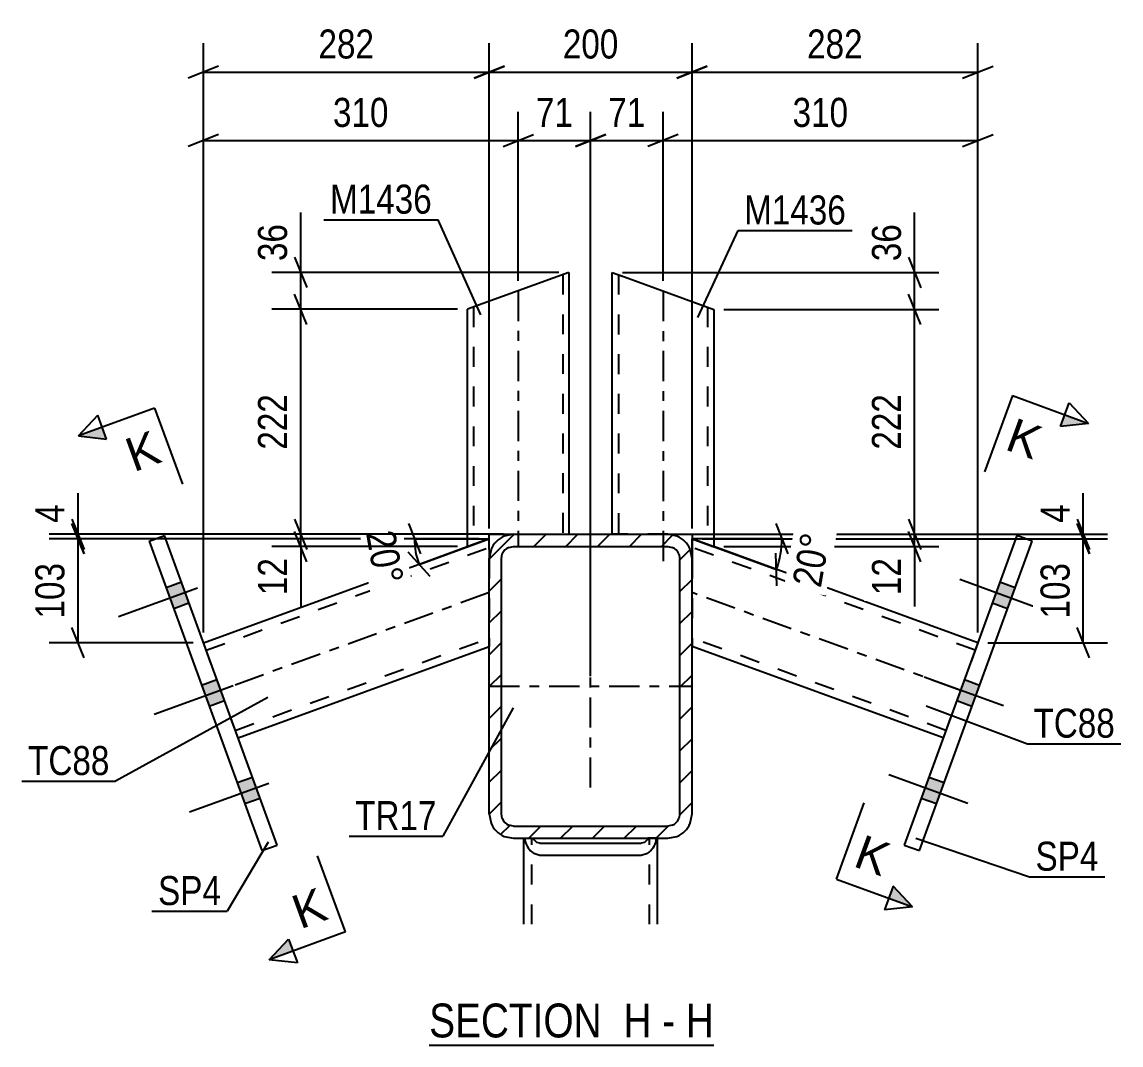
# Model space of a CAD drawing. Header units: millimetres. Extents: x -178 to 1011, y -683 to 158.
# Drawn here: x 488.3 to 596.7, y -426.2 to -325.3 of the extents above; entities that cross this region are included whole.
import ezdxf

# ---------------------------------------------------------------- set-up
doc = ezdxf.new("R2010")
doc.units = ezdxf.units.MM
doc.linetypes.add('DXK_LINE_DOT2', pattern=[3.9198, 1.9599, -1.9599])
doc.linetypes.add('DXK_LINE_DOT3', pattern=[5.9187, 2.979, -0.9799, 0.9799, -0.9799])
doc.styles.add('Arial', font='ARIAL.TTF', dxfattribs={"height": 0.2})
doc.styles.add('Arial Narrow', font='ARIALN.TTF', dxfattribs={"height": 0.2})

# ---------------------------------------------------------------- blocks, each defined once
blk = doc.blocks.new('Unknown-389678143-19 - 7647')
at = {"color": 6, "linetype": 'Continuous'}
blk.add_line((528.47, -426.23), (556.54, -426.23), dxfattribs=at)
at = {"color": 0, "linetype": 'Continuous'}
for points in [[(546.58, -425.48), (546.58, -421.98), (528.47, -421.98), (528.47, -425.48)], [(550.4, -425.48), (550.4, -421.98), (547.63, -421.98), (547.63, -425.48)], [(552.72, -425.48), (552.72, -421.98), (551.45, -421.98), (551.45, -425.48)], [(556.54, -425.48), (556.54, -421.98), (553.77, -421.98), (553.77, -425.48)]]:
    blk.add_wipeout(points, dxfattribs=at)
at = {"color": 7, "linetype": 'Continuous', "style": 'Arial Narrow'}
for s, p in [('SECTION ', (528.47, -425.48)), ('H', (547.63, -425.48)), ('H', (553.77, -425.48)), ('-', (551.45, -425.48))]:
    blk.add_text(s, height=3.34, dxfattribs=at).set_placement(p)
blk = doc.blocks.new('Part-389678143-7784 - 7647')
at = {"color": 2, "linetype": 'Continuous'}
for p, q in [((554.39, -376.27), (554.39, -378.23)), ((582.58, -386.53), (556.53, -377.05)), ((579.16, -395.93), (554.39, -386.91))]:
    blk.add_line(p, q, dxfattribs=at)
at = {"color": 7, "linetype": 'DXK_LINE_DOT2'}
for p, q in [((554.39, -377.97), (554.39, -376.27)), ((554.39, -376.27), (556.53, -377.05)), ((582.31, -387.28), (554.39, -377.12)), ((554.39, -378.23), (554.39, -386.91)), ((579.44, -395.18), (554.39, -386.06)), ((582.58, -386.53), (579.16, -395.93))]:
    blk.add_line(p, q, dxfattribs=at)
at = {"color": 7, "linetype": 'DXK_LINE_DOT3'}
blk.add_line((580.87, -391.23), (554.39, -381.59), dxfattribs=at)
blk = doc.blocks.new('Part-389678143-7815 - 7647')
at = {"color": 2, "linetype": 'Continuous'}
for p, q in [((506.2, -386.53), (532.25, -377.05)), ((534.39, -377.32), (534.39, -376.27)), ((534.39, -377.32), (534.39, -378.23)), ((509.62, -395.93), (534.39, -386.91))]:
    blk.add_line(p, q, dxfattribs=at)
at = {"color": 7, "linetype": 'DXK_LINE_DOT2'}
for p, q in [((506.47, -387.28), (534.39, -377.12)), ((534.39, -376.27), (532.25, -377.05)), ((534.39, -377.32), (534.39, -377.97)), ((534.39, -378.23), (534.39, -386.91)), ((509.62, -395.93), (506.2, -386.53)), ((509.35, -395.18), (534.39, -386.06))]:
    blk.add_line(p, q, dxfattribs=at)
at = {"color": 7, "linetype": 'DXK_LINE_DOT3'}
blk.add_line((534.39, -381.59), (507.91, -391.23), dxfattribs=at)
blk = doc.blocks.new('Part-389678143-7719 - 7647')
at = {"linetype": 'Continuous'}
h = blk.add_hatch(dxfattribs=at)
h.set_pattern_fill('', scale=0.7, style=0, pattern_type=0)
h.set_pattern_definition([(45, (534.391, -403.4339), (-1.57154, 1.57154), [])])
h.paths.add_polyline_path([(534.39, -378.23), (534.39, -403.43), (534.57, -404.35), (535.09, -405.13), (535.87, -405.65), (536.79, -405.83), (551.99, -405.83), (552.91, -405.65), (553.69, -405.13), (554.21, -404.35), (554.39, -403.43), (554.39, -378.23), (554.21, -377.32), (553.69, -376.54), (552.91, -376.02), (551.99, -375.83), (536.79, -375.83), (535.87, -376.02), (535.09, -376.54), (534.57, -377.32)])
h.paths.add_polyline_path([(535.94, -377.39), (536.33, -377.13), (536.79, -377.03), (551.99, -377.03), (552.45, -377.13), (552.84, -377.39), (553.1, -377.77), (553.19, -378.23), (553.19, -403.43), (553.1, -403.89), (552.84, -404.28), (552.45, -404.54), (551.99, -404.63), (536.79, -404.63), (536.33, -404.54), (535.94, -404.28), (535.68, -403.89), (535.59, -403.43), (535.59, -378.23), (535.68, -377.77)])
at = {"color": 2, "linetype": 'Continuous'}
for p, q in [((536.79, -375.83), (535.87, -376.02)), ((536.79, -375.83), (551.99, -375.83)), ((552.91, -376.02), (551.99, -375.83)), ((536.33, -377.13), (536.79, -377.03)), ((536.79, -377.03), (551.99, -377.03)), ((551.99, -377.03), (552.45, -377.13)), ((534.57, -377.32), (534.39, -378.23)), ((534.39, -403.43), (534.39, -378.23)), ((535.59, -378.23), (535.68, -377.77)), ((535.59, -403.43), (535.59, -378.23)), ((553.1, -377.77), (553.19, -378.23)), ((553.19, -403.43), (553.19, -378.23)), ((554.39, -378.23), (554.21, -377.32)), ((554.39, -403.43), (554.39, -378.23)), ((534.39, -403.43), (534.57, -404.35)), ((535.68, -403.89), (535.59, -403.43)), ((553.19, -403.43), (553.1, -403.89)), ((554.21, -404.35), (554.39, -403.43)), ((536.79, -404.63), (536.33, -404.54)), ((536.79, -404.63), (551.99, -404.63)), ((552.45, -404.54), (551.99, -404.63)), ((535.87, -405.65), (536.79, -405.83)), ((536.79, -405.83), (551.99, -405.83)), ((551.99, -405.83), (552.91, -405.65))]:
    blk.add_line(p, q, dxfattribs=at)
at = {"color": 7, "linetype": 'DXK_LINE_DOT3'}
for p, q in [((544.39, -400.83), (544.39, -380.83)), ((534.39, -390.83), (554.39, -390.83))]:
    blk.add_line(p, q, dxfattribs=at)
at = {"color": 2, "linetype": 'Continuous'}
for centre, radius, start, end in [((536.79, -378.23), 2.4, 112.5, 157.5), ((551.99, -378.23), 2.4, 22.5, 67.5), ((536.79, -378.23), 1.2, 112.5, 157.5), ((551.99, -378.23), 1.2, 22.5, 67.5), ((536.79, -403.43), 1.2, 202.5, 247.5), ((551.99, -403.43), 1.2, 292.5, 337.5), ((536.79, -403.43), 2.4, 202.5, 247.5), ((551.99, -403.43), 2.4, 292.5, 337.5)]:
    blk.add_arc(centre, radius, start, end, dxfattribs=at)
blk = doc.blocks.new('Bolt-389678143-7855 - 7647')
at = {"linetype": 'Continuous'}
for points in [[(504.78, -382.63), (504.03, -380.56), (502.52, -381.11), (503.28, -383.18)], [(504.78, -382.63), (504.03, -380.56), (502.52, -381.11), (503.28, -383.18)], [(504.78, -382.63), (504.03, -380.56), (502.52, -381.11), (503.28, -383.18)], [(508.29, -392.26), (507.53, -390.2), (506.03, -390.74), (506.78, -392.81)], [(508.29, -392.26), (507.53, -390.2), (506.03, -390.74), (506.78, -392.81)], [(511.79, -401.89), (511.04, -399.83), (509.54, -400.37), (510.29, -402.44)], [(511.79, -401.89), (511.04, -399.83), (509.54, -400.37), (510.29, -402.44)], [(511.79, -401.89), (511.04, -399.83), (509.54, -400.37), (510.29, -402.44)]]:
    blk.add_hatch(color=1, dxfattribs=at).paths.add_polyline_path(points)
at = {"color": 1, "linetype": 'Continuous'}
for p, q in [((505.63, -381.15), (497.83, -383.99)), ((505.63, -381.15), (497.83, -383.99)), ((505.63, -381.15), (497.83, -383.99)), ((504.03, -380.56), (502.52, -381.11)), ((504.03, -380.56), (502.52, -381.11)), ((504.03, -380.56), (502.52, -381.11)), ((504.78, -382.63), (503.28, -383.18)), ((504.78, -382.63), (503.28, -383.18)), ((504.78, -382.63), (503.28, -383.18)), ((507.53, -390.2), (506.03, -390.74)), ((507.53, -390.2), (506.03, -390.74)), ((509.13, -390.78), (501.33, -393.62)), ((509.13, -390.78), (501.33, -393.62)), ((508.29, -392.26), (506.78, -392.81)), ((508.29, -392.26), (506.78, -392.81)), ((511.04, -399.83), (509.54, -400.37)), ((511.04, -399.83), (509.54, -400.37)), ((511.04, -399.83), (509.54, -400.37)), ((512.64, -400.42), (504.84, -403.26)), ((512.64, -400.42), (504.84, -403.26)), ((512.64, -400.42), (504.84, -403.26)), ((511.79, -401.89), (510.29, -402.44)), ((511.79, -401.89), (510.29, -402.44)), ((511.79, -401.89), (510.29, -402.44))]:
    blk.add_line(p, q, dxfattribs=at)
blk = doc.blocks.new('Bolt-389678143-7658 - 7647')
at = {"linetype": 'Continuous'}
for points in [[(585.5, -383.18), (586.26, -381.11), (584.75, -380.56), (584, -382.63)], [(585.5, -383.18), (586.26, -381.11), (584.75, -380.56), (584, -382.63)], [(585.5, -383.18), (586.26, -381.11), (584.75, -380.56), (584, -382.63)], [(582, -392.81), (582.75, -390.74), (581.25, -390.2), (580.5, -392.26)], [(582, -392.81), (582.75, -390.74), (581.25, -390.2), (580.5, -392.26)], [(578.49, -402.44), (579.25, -400.37), (577.74, -399.83), (576.99, -401.89)], [(578.49, -402.44), (579.25, -400.37), (577.74, -399.83), (576.99, -401.89)], [(578.49, -402.44), (579.25, -400.37), (577.74, -399.83), (576.99, -401.89)]]:
    blk.add_hatch(color=1, dxfattribs=at).paths.add_polyline_path(points)
at = {"color": 1, "linetype": 'Continuous'}
for p, q in [((588.61, -383.14), (580.81, -380.3)), ((588.61, -383.14), (580.81, -380.3)), ((588.61, -383.14), (580.81, -380.3)), ((586.26, -381.11), (584.75, -380.56)), ((586.26, -381.11), (584.75, -380.56)), ((586.26, -381.11), (584.75, -380.56)), ((585.5, -383.18), (584, -382.63)), ((585.5, -383.18), (584, -382.63)), ((585.5, -383.18), (584, -382.63)), ((585.1, -392.77), (577.3, -389.93)), ((585.1, -392.77), (577.3, -389.93)), ((582.75, -390.74), (581.25, -390.2)), ((582.75, -390.74), (581.25, -390.2)), ((582, -392.81), (580.5, -392.26)), ((582, -392.81), (580.5, -392.26)), ((581.59, -402.4), (573.79, -399.56)), ((581.59, -402.4), (573.79, -399.56)), ((581.59, -402.4), (573.79, -399.56)), ((579.25, -400.37), (577.74, -399.83)), ((579.25, -400.37), (577.74, -399.83)), ((579.25, -400.37), (577.74, -399.83)), ((578.49, -402.44), (576.99, -401.89)), ((578.49, -402.44), (576.99, -401.89)), ((578.49, -402.44), (576.99, -401.89))]:
    blk.add_line(p, q, dxfattribs=at)
blk = doc.blocks.new('Part-389678143-7779 - 7647')
at = {"color": 2, "linetype": 'Continuous'}
for p, q in [((586.43, -375.96), (575.31, -406.5)), ((587.93, -376.51), (586.43, -375.96)), ((576.82, -407.05), (587.93, -376.51)), ((575.31, -406.5), (576.82, -407.05))]:
    blk.add_line(p, q, dxfattribs=at)
blk = doc.blocks.new('Part-389678143-7822 - 7647')
at = {"color": 2, "linetype": 'Continuous'}
for p, q in [((537.79, -414.31), (537.79, -405.83)), ((537.88, -405.83), (537.91, -406.04)), ((538.83, -405.98), (538.76, -405.83)), ((539.08, -406.23), (538.83, -405.98)), ((539.39, -406.32), (539.08, -406.23)), ((539.39, -406.32), (549.39, -406.32)), ((549.7, -406.23), (549.39, -406.32)), ((549.96, -405.98), (549.7, -406.23)), ((550.02, -405.83), (549.96, -405.98)), ((550.87, -406.04), (550.9, -405.83)), ((550.99, -414.31), (550.99, -405.83)), ((538.78, -407.31), (539.39, -407.49)), ((539.39, -407.49), (549.39, -407.49)), ((549.39, -407.49), (550, -407.31))]:
    blk.add_line(p, q, dxfattribs=at)
at = {"color": 7, "linetype": 'DXK_LINE_DOT2'}
for p, q in [((537.79, -405.83), (537.88, -405.83)), ((537.88, -405.83), (538.76, -405.83)), ((538.59, -414.31), (538.59, -405.83)), ((550.99, -405.83), (550.02, -405.83)), ((550.19, -414.31), (550.19, -405.83))]:
    blk.add_line(p, q, dxfattribs=at)
at = {"color": 2, "linetype": 'Continuous'}
for centre, start, end in [((539.98, -405.56), 193.2949, 235.5336), ((548.8, -405.56), 304.4664, 346.7051)]:
    blk.add_arc(centre, 2.13, start, end, dxfattribs=at)
blk = doc.blocks.new('Part-389678143-7854 - 7647')
at = {"color": 2, "linetype": 'Continuous'}
for p, q in [((500.85, -376.51), (502.35, -375.96)), ((513.47, -406.5), (502.35, -375.96)), ((500.85, -376.51), (511.96, -407.05)), ((511.96, -407.05), (513.47, -406.5))]:
    blk.add_line(p, q, dxfattribs=at)
blk = doc.blocks.new('Part-389678143-41384 - 7647')
at = {"color": 2, "linetype": 'Continuous'}
for p, q in [((546.53, -375.83), (546.53, -350)), ((546.53, -350), (546.62, -350.03)), ((546.62, -350.03), (546.88, -350.13)), ((546.88, -350.13), (547.73, -350.44)), ((547.73, -350.44), (556.53, -353.64)), ((556.53, -353.64), (556.53, -377.05)), ((551.99, -375.83), (554.39, -375.83)), ((554.39, -375.83), (554.39, -376.27)), ((554.39, -376.27), (556.44, -377.02)), ((556.53, -377.05), (556.44, -377.02))]:
    blk.add_line(p, q, dxfattribs=at)
at = {"color": 7, "linetype": 'DXK_LINE_DOT2'}
for p, q in [((546.88, -350.13), (547.5, -350.35)), ((547.13, -350.22), (547.13, -375.83)), ((547.13, -350.22), (547.18, -350.24)), ((547.27, -350.27), (547.73, -350.44)), ((555.93, -353.42), (555.93, -376.83)), ((551.99, -375.83), (546.53, -375.83))]:
    blk.add_line(p, q, dxfattribs=at)
at = {"color": 7, "linetype": 'DXK_LINE_DOT3'}
blk.add_line((551.53, -351.82), (551.53, -378.62), dxfattribs=at)
blk = doc.blocks.new('Part-389678143-41387 - 7647')
at = {"color": 2, "linetype": 'Continuous'}
for p, q in [((542.25, -349.99), (532.25, -353.63)), ((542.25, -349.99), (542.25, -375.83)), ((532.25, -377.05), (532.25, -353.63)), ((534.39, -376.27), (534.39, -375.83)), ((534.39, -375.83), (536.79, -375.83)), ((532.25, -377.05), (534.39, -376.27))]:
    blk.add_line(p, q, dxfattribs=at)
at = {"color": 7, "linetype": 'DXK_LINE_DOT2'}
for p, q in [((541.65, -350.21), (541.65, -375.83)), ((532.85, -353.42), (532.89, -353.4)), ((532.85, -353.42), (532.85, -376.83)), ((536.79, -375.83), (542.25, -375.83))]:
    blk.add_line(p, q, dxfattribs=at)
at = {"color": 7, "linetype": 'DXK_LINE_DOT3'}
blk.add_line((537.25, -351.81), (537.25, -377.05), dxfattribs=at)
blk = doc.blocks.new('StraightDimension-389678143-49132 - 7647')
at = {"color": 7, "linetype": 'Continuous'}
for p, q in [((544.39, -389.83), (544.39, -334.13)), ((551.53, -350.82), (551.53, -334.13)), ((542.89, -337.58), (545.89, -336.38)), ((544.39, -336.98), (551.53, -336.98)), ((553.03, -336.38), (550.03, -337.58))]:
    blk.add_line(p, q, dxfattribs=at)
at = {"color": 0}
blk.add_wipeout([(550.39, -336.23), (550.39, -332.03), (545.53, -332.03), (545.53, -336.23)], dxfattribs=at)
at = {"color": 3, "style": 'Arial Narrow'}
blk.add_text('71', height=2.863, dxfattribs=at).set_placement((546.13, -335.63))
blk = doc.blocks.new('StraightDimension-389678143-49131 - 7647')
at = {"color": 7, "linetype": 'Continuous'}
for p, q in [((551.53, -350.82), (551.53, -334.13)), ((582.58, -385.53), (582.58, -334.13)), ((553.03, -336.38), (550.03, -337.58)), ((551.53, -336.98), (582.58, -336.98)), ((581.08, -337.58), (584.08, -336.38))]:
    blk.add_line(p, q, dxfattribs=at)
at = {"color": 0}
blk.add_wipeout([(570.4, -336.23), (570.4, -332.03), (563.71, -332.03), (563.71, -336.23)], dxfattribs=at)
at = {"color": 3, "style": 'Arial Narrow'}
blk.add_text('310', height=2.863, dxfattribs=at).set_placement((564.31, -335.63))
blk = doc.blocks.new('StraightDimension-389678143-23965 - 7647')
at = {"color": 7, "linetype": 'Continuous'}
for p, q in [((534.39, -375.27), (534.39, -327.38)), ((554.39, -375.27), (554.39, -327.38)), ((535.89, -329.63), (532.89, -330.83)), ((534.39, -330.23), (554.39, -330.23)), ((552.89, -330.83), (555.89, -329.63))]:
    blk.add_line(p, q, dxfattribs=at)
at = {"color": 0}
blk.add_wipeout([(547.73, -329.48), (547.73, -325.28), (541.05, -325.28), (541.05, -329.48)], dxfattribs=at)
at = {"color": 3, "style": 'Arial Narrow'}
blk.add_text('200', height=2.863, dxfattribs=at).set_placement((541.65, -328.88))
blk = doc.blocks.new('StraightDimension-389678143-49292 - 7647')
at = {"color": 7, "linetype": 'Continuous'}
for p, q in [((575.75, -374.33), (576.95, -377.33)), ((552.99, -375.83), (578.75, -375.83)), ((576.95, -378.55), (575.75, -375.55)), ((576.35, -377.05), (576.35, -375.83)), ((557.53, -377.05), (578.75, -377.05)), ((576.35, -377.05), (576.35, -382.96)), ((576.35, -377.05), (576.35, -382.96))]:
    blk.add_line(p, q, dxfattribs=at)
at = {"color": 0}
blk.add_wipeout([(575.6, -377.57), (571.4, -377.57), (571.4, -382.43), (575.6, -382.43)], dxfattribs=at)
at = {"color": 3, "style": 'Arial Narrow'}
blk.add_text('12', height=2.863, rotation=90.0002, dxfattribs=at).set_placement((575, -381.83))
blk = doc.blocks.new('StraightDimension-389678143-49223 - 7647')
at = {"color": 7, "linetype": 'Continuous'}
for p, q in [((515.8, -349.99), (515.8, -344.09)), ((515.8, -349.99), (515.8, -344.09)), ((515.2, -348.49), (516.4, -351.49)), ((541.25, -349.99), (512.95, -349.99)), ((515.8, -353.63), (515.8, -349.99)), ((516.4, -355.13), (515.2, -352.13)), ((531.25, -353.63), (512.95, -353.63))]:
    blk.add_line(p, q, dxfattribs=at)
at = {"color": 0}
blk.add_wipeout([(515.05, -344.61), (510.85, -344.61), (510.85, -349.47), (515.05, -349.47)], dxfattribs=at)
at = {"color": 3, "style": 'Arial Narrow'}
blk.add_text('36', height=2.863, rotation=90.0002, dxfattribs=at).set_placement((514.45, -348.87))
blk = doc.blocks.new('StraightDimension-389678143-23964 - 7647')
at = {"color": 7, "linetype": 'Continuous'}
for p, q in [((554.39, -375.27), (554.39, -327.38)), ((582.58, -385.53), (582.58, -327.38)), ((555.89, -329.63), (552.89, -330.83)), ((554.39, -330.23), (582.58, -330.23)), ((581.08, -330.83), (584.08, -329.63))]:
    blk.add_line(p, q, dxfattribs=at)
at = {"color": 0}
blk.add_wipeout([(571.83, -329.48), (571.83, -325.28), (565.14, -325.28), (565.14, -329.48)], dxfattribs=at)
at = {"color": 3, "style": 'Arial Narrow'}
blk.add_text('282', height=2.863, dxfattribs=at).set_placement((565.74, -328.88))
blk = doc.blocks.new('StraightDimension-389678143-23966 - 7647')
at = {"color": 7, "linetype": 'Continuous'}
for p, q in [((506.2, -385.53), (506.2, -327.38)), ((534.39, -375.27), (534.39, -327.38)), ((507.7, -329.63), (504.7, -330.83)), ((506.2, -330.23), (534.39, -330.23)), ((532.89, -330.83), (535.89, -329.63))]:
    blk.add_line(p, q, dxfattribs=at)
at = {"color": 0}
blk.add_wipeout([(523.64, -329.48), (523.64, -325.28), (516.95, -325.28), (516.95, -329.48)], dxfattribs=at)
at = {"color": 3, "style": 'Arial Narrow'}
blk.add_text('282', height=2.863, dxfattribs=at).set_placement((517.55, -328.88))
blk = doc.blocks.new('StraightDimension-389678143-24007 - 7647')
at = {"color": 7, "linetype": 'Continuous'}
for p, q in [((493.84, -375.83), (493.84, -371.76)), ((493.84, -375.83), (493.84, -371.76)), ((493.24, -374.33), (494.44, -377.33)), ((494.44, -377.77), (493.24, -374.77)), ((535.79, -375.83), (490.99, -375.83)), ((493.84, -376.27), (493.84, -375.83)), ((533.39, -376.27), (490.99, -376.27))]:
    blk.add_line(p, q, dxfattribs=at)
at = {"color": 0}
blk.add_wipeout([(493.09, -372.28), (488.89, -372.28), (488.89, -375.31), (493.09, -375.31)], dxfattribs=at)
at = {"color": 3, "style": 'Arial Narrow'}
blk.add_text('4', height=2.86, rotation=90.0002, dxfattribs=at).set_placement((492.49, -374.71))
blk = doc.blocks.new('StraightDimension-389678143-49291 - 7647')
at = {"color": 7, "linetype": 'Continuous'}
for p, q in [((576.95, -355.14), (575.75, -352.14)), ((557.53, -353.64), (578.75, -353.64)), ((576.35, -375.83), (576.35, -353.64)), ((575.75, -374.33), (576.95, -377.33)), ((552.99, -375.83), (578.75, -375.83))]:
    blk.add_line(p, q, dxfattribs=at)
at = {"color": 0}
blk.add_wipeout([(575.6, -361.4), (571.4, -361.4), (571.4, -368.08), (575.6, -368.08)], dxfattribs=at)
at = {"color": 3, "style": 'Arial Narrow'}
blk.add_text('222', height=2.863, rotation=90.0002, dxfattribs=at).set_placement((575, -367.48))
blk = doc.blocks.new('StraightDimension-389678143-24008 - 7647')
at = {"color": 7, "linetype": 'Continuous'}
for p, q in [((493.24, -374.77), (494.44, -377.77)), ((533.39, -376.27), (490.99, -376.27)), ((493.84, -386.53), (493.84, -376.27)), ((494.44, -388.03), (493.24, -385.03)), ((505.2, -386.53), (490.99, -386.53))]:
    blk.add_line(p, q, dxfattribs=at)
at = {"color": 0}
blk.add_wipeout([(493.09, -378.06), (488.89, -378.06), (488.89, -384.74), (493.09, -384.74)], dxfattribs=at)
at = {"color": 3, "style": 'Arial Narrow'}
blk.add_text('103', height=2.863, rotation=90.0002, dxfattribs=at).set_placement((492.49, -384.14))
blk = doc.blocks.new('StraightDimension-389678143-24031 - 7647')
at = {"color": 7, "linetype": 'Continuous'}
for p, q in [((592.98, -375.83), (592.98, -371.76)), ((592.98, -375.83), (592.98, -371.76)), ((592.38, -374.33), (593.58, -377.33)), ((593.58, -377.77), (592.38, -374.77)), ((552.99, -375.83), (595.38, -375.83)), ((592.98, -376.27), (592.98, -375.83)), ((555.39, -376.27), (595.38, -376.27))]:
    blk.add_line(p, q, dxfattribs=at)
at = {"color": 0}
blk.add_wipeout([(592.23, -372.28), (588.03, -372.28), (588.03, -375.31), (592.23, -375.31)], dxfattribs=at)
at = {"color": 3, "style": 'Arial Narrow'}
blk.add_text('4', height=2.86, rotation=90.0002, dxfattribs=at).set_placement((591.63, -374.71))
blk = doc.blocks.new('StraightDimension-389678143-24032 - 7647')
at = {"color": 7, "linetype": 'Continuous'}
for p, q in [((592.38, -374.77), (593.58, -377.77)), ((555.39, -376.27), (595.38, -376.27)), ((592.98, -386.53), (592.98, -376.27)), ((593.58, -388.03), (592.38, -385.03)), ((583.58, -386.53), (595.38, -386.53))]:
    blk.add_line(p, q, dxfattribs=at)
at = {"color": 0}
blk.add_wipeout([(592.23, -378.06), (588.03, -378.06), (588.03, -384.74), (592.23, -384.74)], dxfattribs=at)
at = {"color": 3, "style": 'Arial Narrow'}
blk.add_text('103', height=2.863, rotation=90.0002, dxfattribs=at).set_placement((591.63, -384.14))
blk = doc.blocks.new('AngleDimension-389678143-24052 - 7647')
at = {"color": 7, "linetype": 'Continuous'}
for p, q in [((526.42, -374.77), (527.62, -377.77)), ((527.02, -376.27), (534.39, -376.27)), ((527.47, -378.81), (534.39, -376.27)), ((533.45, -376.62), (527.47, -378.81)), ((528.55, -380.01), (526.39, -377.61))]:
    blk.add_line(p, q, dxfattribs=at)
blk.add_arc((534.39, -376.27), 7.37, 180, 200.1707, dxfattribs=at)
at = {"color": 0}
blk.add_wipeout([(522.68, -381.63), (526.81, -380.9), (525.68, -374.54), (521.54, -375.28)], dxfattribs=at)
at = {"color": 3, "style": 'Arial Narrow'}
blk.add_text('20°', height=2.863, rotation=-79.9162, dxfattribs=at).set_placement((522.24, -375.76))
blk = doc.blocks.new('AngleDimension-389678143-24061 - 7647')
at = {"color": 7, "linetype": 'Continuous'}
for p, q in [((562.65, -374.77), (563.85, -377.77)), ((563.25, -376.27), (554.39, -376.27)), ((562.72, -379.3), (554.39, -376.27)), ((555.33, -376.61), (562.72, -379.3)), ((562.77, -380.91), (562.66, -377.69))]:
    blk.add_line(p, q, dxfattribs=at)
blk.add_arc((554.39, -376.27), 8.86, 340, 0, dxfattribs=at)
at = {"color": 0}
blk.add_wipeout([(568.7, -375.51), (564.56, -374.78), (563.44, -381.15), (567.58, -381.87)], dxfattribs=at)
at = {"color": 3, "style": 'Arial Narrow'}
blk.add_text('20°', height=2.863, rotation=80.0021, dxfattribs=at).set_placement((567.09, -381.18))
blk = doc.blocks.new('StraightDimension-389678143-49133 - 7647')
at = {"color": 7, "linetype": 'Continuous'}
for p, q in [((537.25, -350.81), (537.25, -334.13)), ((544.39, -389.83), (544.39, -334.13)), ((535.75, -337.58), (538.75, -336.38)), ((537.25, -336.98), (544.39, -336.98)), ((545.89, -336.38), (542.89, -337.58))]:
    blk.add_line(p, q, dxfattribs=at)
at = {"color": 0}
blk.add_wipeout([(543.25, -336.23), (543.25, -332.03), (538.39, -332.03), (538.39, -336.23)], dxfattribs=at)
at = {"color": 3, "style": 'Arial Narrow'}
blk.add_text('71', height=2.863, dxfattribs=at).set_placement((538.99, -335.63))
blk = doc.blocks.new('StraightDimension-389678143-49134 - 7647')
at = {"color": 7, "linetype": 'Continuous'}
for p, q in [((506.2, -385.53), (506.2, -334.13)), ((537.25, -350.81), (537.25, -334.13)), ((507.7, -336.38), (504.7, -337.58)), ((506.2, -336.98), (537.25, -336.98)), ((535.75, -337.58), (538.75, -336.38))]:
    blk.add_line(p, q, dxfattribs=at)
at = {"color": 0}
blk.add_wipeout([(525.06, -336.23), (525.06, -332.03), (518.38, -332.03), (518.38, -336.23)], dxfattribs=at)
at = {"color": 3, "style": 'Arial Narrow'}
blk.add_text('310', height=2.863, dxfattribs=at).set_placement((518.98, -335.63))
blk = doc.blocks.new('StraightDimension-389678143-49224 - 7647')
at = {"color": 7, "linetype": 'Continuous'}
for p, q in [((516.4, -355.13), (515.2, -352.13)), ((531.25, -353.63), (512.95, -353.63)), ((515.8, -375.83), (515.8, -353.63)), ((515.2, -374.33), (516.4, -377.33)), ((535.79, -375.83), (512.95, -375.83))]:
    blk.add_line(p, q, dxfattribs=at)
at = {"color": 0}
blk.add_wipeout([(515.05, -361.39), (510.85, -361.39), (510.85, -368.08), (515.05, -368.08)], dxfattribs=at)
at = {"color": 3, "style": 'Arial Narrow'}
blk.add_text('222', height=2.863, rotation=90.0002, dxfattribs=at).set_placement((514.45, -367.48))
blk = doc.blocks.new('StraightDimension-389678143-49225 - 7647')
at = {"color": 7, "linetype": 'Continuous'}
for p, q in [((515.2, -374.33), (516.4, -377.33)), ((535.79, -375.83), (512.95, -375.83)), ((516.4, -378.55), (515.2, -375.55)), ((515.8, -377.05), (515.8, -375.83)), ((531.25, -377.05), (512.95, -377.05)), ((515.8, -377.05), (515.8, -382.96)), ((515.8, -377.05), (515.8, -382.96))]:
    blk.add_line(p, q, dxfattribs=at)
at = {"color": 0}
blk.add_wipeout([(515.05, -377.58), (510.85, -377.58), (510.85, -382.43), (515.05, -382.43)], dxfattribs=at)
at = {"color": 3, "style": 'Arial Narrow'}
blk.add_text('12', height=2.863, rotation=90.0002, dxfattribs=at).set_placement((514.45, -381.83))
blk = doc.blocks.new('StraightDimension-389678143-49290 - 7647')
at = {"color": 7, "linetype": 'Continuous'}
for p, q in [((576.35, -350), (576.35, -344.09)), ((576.35, -350), (576.35, -344.09)), ((575.75, -348.5), (576.95, -351.5)), ((547.53, -350), (578.75, -350)), ((576.35, -353.64), (576.35, -350)), ((576.95, -355.14), (575.75, -352.14)), ((557.53, -353.64), (578.75, -353.64))]:
    blk.add_line(p, q, dxfattribs=at)
at = {"color": 0}
blk.add_wipeout([(575.6, -344.62), (571.4, -344.62), (571.4, -349.48), (575.6, -349.48)], dxfattribs=at)
at = {"color": 3, "style": 'Arial Narrow'}
blk.add_text('36', height=2.863, rotation=90.0002, dxfattribs=at).set_placement((575, -348.88))
blk = doc.blocks.new('Mark-389678143-7775 - 7647')
at = {"color": 30, "linetype": 'Continuous'}
for p, q in [((576.48, -405.83), (587.67, -409.63)), ((587.67, -409.63), (595.09, -409.63))]:
    blk.add_line(p, q, dxfattribs=at)
at = {"color": 0}
blk.add_wipeout([(594.49, -409.03), (594.49, -406.03), (588.27, -406.03), (588.27, -409.03)], dxfattribs=at)
blk.add_wipeout([(594.49, -409.03), (594.49, -406.03), (588.27, -406.03), (588.27, -409.03)], dxfattribs=at)
at = {"color": 3, "style": 'Arial Narrow'}
blk.add_text('SP4', height=2.863, dxfattribs=at).set_placement((588.27, -409.03))
blk = doc.blocks.new('Mark-389678143-7780 - 7647')
at = {"color": 30, "linetype": 'Continuous'}
for p, q in [((577.5, -392.75), (587.47, -396.5)), ((587.47, -396.5), (596.7, -396.5))]:
    blk.add_line(p, q, dxfattribs=at)
at = {"color": 0}
blk.add_wipeout([(596.1, -395.9), (596.1, -392.9), (588.07, -392.9), (588.07, -395.9)], dxfattribs=at)
blk.add_wipeout([(596.1, -395.9), (596.1, -392.9), (588.07, -392.9), (588.07, -395.9)], dxfattribs=at)
at = {"color": 3, "style": 'Arial Narrow'}
blk.add_text('TC88', height=2.863, dxfattribs=at).set_placement((588.07, -395.9))
blk = doc.blocks.new('Mark-389678143-24078 - 7647')
at = {"color": 30, "linetype": 'Continuous'}
for p in [(512.54, -391.95), (488.31, -400.19)]:
    blk.add_line(p, (497.54, -400.19), dxfattribs=at)
at = {"color": 0}
blk.add_wipeout([(496.94, -399.59), (496.94, -396.59), (488.91, -396.59), (488.91, -399.59)], dxfattribs=at)
blk.add_wipeout([(496.94, -399.59), (496.94, -396.59), (488.91, -396.59), (488.91, -399.59)], dxfattribs=at)
at = {"color": 3, "style": 'Arial Narrow'}
blk.add_text('TC88', height=2.863, dxfattribs=at).set_placement((488.91, -399.59))
blk = doc.blocks.new('Mark-389678143-7850 - 7647')
at = {"color": 30, "linetype": 'Continuous'}
for p in [(512.58, -406.22), (501.13, -413.02)]:
    blk.add_line(p, (508.54, -413.02), dxfattribs=at)
at = {"color": 0}
blk.add_wipeout([(507.94, -412.42), (507.94, -409.42), (501.73, -409.42), (501.73, -412.42)], dxfattribs=at)
blk.add_wipeout([(507.94, -412.42), (507.94, -409.42), (501.73, -409.42), (501.73, -412.42)], dxfattribs=at)
at = {"color": 3, "style": 'Arial Narrow'}
blk.add_text('SP4', height=2.863, dxfattribs=at).set_placement((501.73, -412.42))
blk = doc.blocks.new('Mark-389678143-24075 - 7647')
at = {"color": 30, "linetype": 'Continuous'}
for p in [(536.75, -392.95), (520.57, -405.62)]:
    blk.add_line(p, (529.81, -405.62), dxfattribs=at)
at = {"color": 0}
blk.add_wipeout([(529.21, -405.02), (529.21, -402.02), (521.17, -402.02), (521.17, -405.02)], dxfattribs=at)
blk.add_wipeout([(529.21, -405.02), (529.21, -402.02), (521.17, -402.02), (521.17, -405.02)], dxfattribs=at)
at = {"color": 3, "style": 'Arial Narrow'}
blk.add_text('TR17', height=2.863, dxfattribs=at).set_placement((521.17, -405.02))
blk = doc.blocks.new('SectionMark-389678143-26116 - 7647')
at = {"linetype": 'Continuous'}
for points in [[(496.22, -365.26), (496.65, -366.44), (493.87, -366.12)], [(514.61, -415.78), (515.04, -416.95), (512.69, -417.81)]]:
    blk.add_hatch(color=6, dxfattribs=at).paths.add_polyline_path(points)
at = {"color": 6, "linetype": 'Continuous'}
for p, q in [((493.87, -366.12), (495.8, -364.09)), ((496.65, -366.44), (495.8, -364.09)), ((493.87, -366.12), (496.65, -366.44)), ((512.69, -417.81), (514.61, -415.78)), ((514.61, -415.78), (515.47, -418.13)), ((515.47, -418.13), (512.69, -417.81))]:
    blk.add_line(p, q, dxfattribs=at)
at = {"color": 0, "linetype": 'Continuous'}
for points in [[(502.25, -368.66), (501.05, -365.37), (498.13, -366.43), (499.33, -369.72)], [(518.67, -413.77), (517.47, -410.48), (514.55, -411.54), (515.75, -414.83)]]:
    blk.add_wipeout(points, dxfattribs=at)
at = {"color": 6, "linetype": 'Continuous'}
for p, q in [((501.39, -363.38), (493.87, -366.12)), ((501.39, -363.38), (504.13, -370.9)), ((520.21, -415.07), (517.47, -407.55)), ((520.21, -415.07), (512.69, -417.81))]:
    blk.add_line(p, q, dxfattribs=at)
at = {"color": 3, "linetype": 'Continuous', "style": 'Arial'}
for p in [(499.33, -369.72), (515.75, -414.83)]:
    blk.add_text('K', height=3.34, rotation=20.002, dxfattribs=at).set_placement(p)
blk = doc.blocks.new('SectionMark-389678143-26118 - 7647')
at = {"linetype": 'Continuous'}
for points in [[(590.73, -365.2), (591.16, -364.03), (593.51, -364.89)], [(573.8, -411.73), (574.23, -410.55), (576.15, -412.58)]]:
    blk.add_hatch(color=6, dxfattribs=at).paths.add_polyline_path(points)
at = {"color": 6, "linetype": 'Continuous'}
for p, q in [((590.73, -365.2), (591.59, -362.86)), ((591.59, -362.86), (593.51, -364.89)), ((593.51, -364.89), (590.73, -365.2)), ((574.23, -410.55), (573.37, -412.9)), ((576.15, -412.58), (574.23, -410.55)), ((576.15, -412.58), (573.37, -412.9))]:
    blk.add_line(p, q, dxfattribs=at)
at = {"color": 0, "linetype": 'Continuous'}
for points in [[(588.06, -368.49), (589.25, -365.2), (586.33, -364.14), (585.13, -367.42)], [(573.09, -409.61), (574.29, -406.32), (571.37, -405.26), (570.17, -408.55)]]:
    blk.add_wipeout(points, dxfattribs=at)
at = {"color": 6, "linetype": 'Continuous'}
for p, q in [((585.99, -362.15), (583.25, -369.67)), ((585.99, -362.15), (593.51, -364.89)), ((568.63, -409.85), (571.37, -402.33)), ((568.63, -409.85), (576.15, -412.58))]:
    blk.add_line(p, q, dxfattribs=at)
at = {"color": 3, "linetype": 'Continuous', "style": 'Arial'}
for p in [(585.13, -367.42), (570.17, -408.55)]:
    blk.add_text('K', height=3.34, rotation=-20.002, dxfattribs=at).set_placement(p)
blk = doc.blocks.new('Mark-389678143-49209 - 7647')
at = {"color": 30, "linetype": 'Continuous'}
for p, q in [((554.97, -354.43), (558.93, -345.86)), ((558.93, -345.86), (570.18, -345.86))]:
    blk.add_line(p, q, dxfattribs=at)
at = {"color": 0}
blk.add_wipeout([(569.58, -345.26), (569.58, -342.26), (559.53, -342.26), (559.53, -345.26)], dxfattribs=at)
blk.add_wipeout([(569.58, -345.26), (569.58, -342.26), (559.53, -342.26), (559.53, -345.26)], dxfattribs=at)
at = {"color": 3, "style": 'Arial Narrow'}
blk.add_text('M1436', height=2.863, dxfattribs=at).set_placement((559.53, -345.26))
blk = doc.blocks.new('Mark-389678143-49212 - 7647')
at = {"color": 30, "linetype": 'Continuous'}
for p in [(518.09, -344.79), (533.55, -354.17)]:
    blk.add_line(p, (529.34, -344.79), dxfattribs=at)
at = {"color": 0}
blk.add_wipeout([(528.74, -344.19), (528.74, -341.19), (518.69, -341.19), (518.69, -344.19)], dxfattribs=at)
blk.add_wipeout([(528.74, -344.19), (528.74, -341.19), (518.69, -341.19), (518.69, -344.19)], dxfattribs=at)
at = {"color": 3, "style": 'Arial Narrow'}
blk.add_text('M1436', height=2.863, dxfattribs=at).set_placement((518.69, -344.19))

msp = doc.modelspace()

# ---------------------------------------------------------------- block references
for name in ['Part-389678143-41387 - 7647', 'Part-389678143-41384 - 7647', 'Part-389678143-7854 - 7647', 'Part-389678143-7719 - 7647', 'Part-389678143-7779 - 7647', 'Part-389678143-7815 - 7647', 'Part-389678143-7784 - 7647', 'Bolt-389678143-7658 - 7647', 'Bolt-389678143-7855 - 7647', 'Part-389678143-7822 - 7647', 'Unknown-389678143-19 - 7647']:
    msp.add_blockref(name, (0, 0))

# ---------------------------------------------------------------- next in the draw order: block references
for name in ['StraightDimension-389678143-49132 - 7647', 'Mark-389678143-24078 - 7647', 'Mark-389678143-24075 - 7647', 'Mark-389678143-7780 - 7647', 'Mark-389678143-7850 - 7647', 'Mark-389678143-7775 - 7647']:
    msp.add_blockref(name, (0, 0))

# ---------------------------------------------------------------- next in the draw order: block references
msp.add_blockref('StraightDimension-389678143-49131 - 7647', (0, 0))

# ---------------------------------------------------------------- next in the draw order: block references
msp.add_blockref('StraightDimension-389678143-23965 - 7647', (0, 0))

# ---------------------------------------------------------------- next in the draw order: block references
for name in ['StraightDimension-389678143-49223 - 7647', 'StraightDimension-389678143-49292 - 7647']:
    msp.add_blockref(name, (0, 0))

# ---------------------------------------------------------------- next in the draw order: block references
for name in ['StraightDimension-389678143-23966 - 7647', 'StraightDimension-389678143-23964 - 7647']:
    msp.add_blockref(name, (0, 0))

# ---------------------------------------------------------------- next in the draw order: block references
for name in ['StraightDimension-389678143-49291 - 7647', 'StraightDimension-389678143-24007 - 7647']:
    msp.add_blockref(name, (0, 0))

# ---------------------------------------------------------------- next in the draw order: block references
for name in ['StraightDimension-389678143-49133 - 7647', 'StraightDimension-389678143-49290 - 7647', 'StraightDimension-389678143-24031 - 7647', 'StraightDimension-389678143-24008 - 7647']:
    msp.add_blockref(name, (0, 0))

# ---------------------------------------------------------------- next in the draw order: block references
for name in ['Mark-389678143-49209 - 7647', 'AngleDimension-389678143-24052 - 7647', 'StraightDimension-389678143-24032 - 7647']:
    msp.add_blockref(name, (0, 0))

# ---------------------------------------------------------------- next in the draw order: block references
for name in ['StraightDimension-389678143-49134 - 7647', 'AngleDimension-389678143-24061 - 7647']:
    msp.add_blockref(name, (0, 0))

# ---------------------------------------------------------------- next in the draw order: block references
for name in ['StraightDimension-389678143-49224 - 7647', 'SectionMark-389678143-26118 - 7647']:
    msp.add_blockref(name, (0, 0))

# ---------------------------------------------------------------- next in the draw order: block references
for name in ['Mark-389678143-49212 - 7647', 'StraightDimension-389678143-49225 - 7647']:
    msp.add_blockref(name, (0, 0))

# ---------------------------------------------------------------- next in the draw order: block references
msp.add_blockref('SectionMark-389678143-26116 - 7647', (0, 0))

doc.saveas('drawing.dxf')
